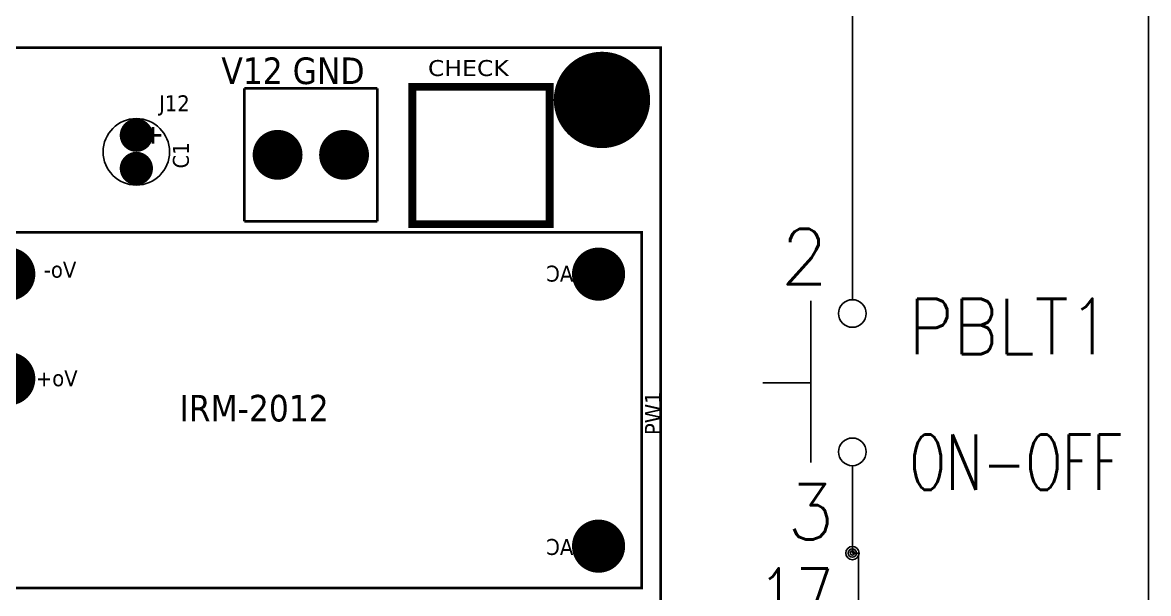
# Model space of a CAD drawing. Header units: millimetres. Extents: x 123.5 to 144.3, y 105.4 to 121.6.
# Drawn here: x 130.18 to 135.26, y 113.51 to 116.09 of the extents above; entities that cross this region are included whole.
import ezdxf
from ezdxf.enums import TextEntityAlignment as Align

# ---------------------------------------------------------------- set-up
doc = ezdxf.new("R2010")
doc.units = ezdxf.units.MM
for name, color, linetype in [('DESC', 250, 'Continuous'), ('SYMS', 7, 'Continuous'), ('TAGS', 250, 'Continuous'), ('TERMS', 250, 'Continuous'), ('WIREFIXED', 7, 'Continuous'), ('WIRES', 7, 'Continuous')]:
    doc.layers.add(name, color=color, linetype=linetype)
doc.styles.get("Standard").update_dxf_attribs({"font": 'tahoma.ttf'})
doc.styles.add('WD', font='romans.shx')

# ---------------------------------------------------------------- blocks, each defined once
blk = doc.blocks.new('VPB11L')
for p, q in [((-0.0938, 0.1849), (-0.0938, -0.1801)), ((-0.2022, 0), (-0.0938, 0))]:
    blk.add_line(p, q)
for centre in [(0, 0.1562), (0, -0.1562)]:
    blk.add_circle(centre, 0.0312)
at = {"style": 'WD'}
for tag, p, width in [('INST', (0.1269, 0.3902), 0.7), ('LOC', (0.1269, 0.2206), 0.7), ('TAG1', (0.1269, 0.0644), 0.9), ('XREF', (0.1287, -0.09), 0.7), ('DESC1', (0.1287, -0.242), 0.7), ('DESC2', (0.1287, -0.3982), 0.7)]:
    blk.add_attdef(tag, p, '', height=0.125, dxfattribs=dict(at, width=width))
at = {"linetype": 'Continuous', "style": 'WD'}
for tag, height, flags, p in [('TERM01', 0.125, 8, (-0.055, 0.2223)), ('CAT', 0.01, 9, (-0.1421, -0.0731)), ('MFG', 0.01, 9, (-0.1421, -0.0881))]:
    blk.add_attdef(tag, text='', height=height, dxfattribs=dict(at, flags=flags)).set_placement(p, align=Align.RIGHT)
at = {"color": 7, "style": 'WD', "flags": 1}
for tag, p in [('X2TERM01', (0, 0.1875)), ('X8TERM02', (0, -0.1875))]:
    blk.add_attdef(tag, p, '', height=0.0125, dxfattribs=at)
at = {"color": 7, "style": 'WD'}
for tag, p in [('X4LINK', (-0.2656, 0)), ('X1LINK', (0, 0))]:
    blk.add_attdef(tag, p, '', height=0.01, dxfattribs=at)
at = {"style": 'WD'}
for tag, flags, p in [('CONTACT', 1, (-0.1421, -0.0531)), ('FAMILY', 9, (-0.1421, -0.0365))]:
    blk.add_attdef(tag, text='', height=0.01, dxfattribs=dict(at, flags=flags)).set_placement(p, align=Align.RIGHT)
at = {"linetype": 'Continuous', "style": 'WD', "flags": 9}
blk.add_attdef('ASSYCODE', text='', height=0.01, dxfattribs=at).set_placement((-0.1563, -0.1113), align=Align.CENTER)
at = {"linetype": 'Continuous', "style": 'WD', "flags": 8}
blk.add_attdef('TERM02', text='', height=0.125, dxfattribs=at).set_placement((-0.0407, -0.2291), align=Align.TOP_RIGHT)
blk = doc.blocks.new('WDDOT')
for radius in [0.03, 0.0187, 0.00929]:
    blk.add_circle((0, 0), radius)
blk = doc.blocks.new('WD_WNV')
at = {"style": 'WD', "flags": 1}
for tag, p in [('W01USER', (-0.0625, 0.0938)), ('W02USER', (-0.0625, 0.0859)), ('W03USER', (-0.0625, 0.0781)), ('W04USER', (-0.0625, 0.0703)), ('W05USER', (-0.0625, 0.0625)), ('W06USER', (-0.0625, 0.0547)), ('W07USER', (-0.0625, 0.0469)), ('W08USER', (-0.0625, 0.0391)), ('W09USER', (-0.0625, 0.0312)), ('W10USER', (-0.0625, 0.0234))]:
    blk.add_attdef(tag, text='', height=0.005, dxfattribs=at).set_placement(p, align=Align.CENTER)
at = {"linetype": 'Continuous', "style": 'WD', "width": 0.8}
blk.add_attdef('WIRENO', text='', height=0.125, dxfattribs=at).set_placement((-0.05, 0), align=Align.MIDDLE_RIGHT)
blk = doc.blocks.new('EPAD')
at = {"const_width": 0.5}
blk.add_lwpolyline([(-0.25, 0, 1), (0.25, 0, 1)], format="xyb", close=True, dxfattribs=at)
blk = doc.blocks.new('AutoclaveCard')
for points, const_width in [([(116.5196, 110.3061), (121.5471, 110.3061), (121.5471, 114.7628), (116.5196, 114.7628), (116.5196, 110.3061)], 0.008), ([(116.5196, 110.3061), (121.5471, 110.3061), (121.5471, 114.7628), (116.5196, 114.7628), (116.5196, 110.3061)], 0.008), ([(116.5196, 110.3061), (121.5471, 110.3061), (121.5471, 114.7628), (116.5196, 114.7628), (116.5196, 110.3061)], 0.008), ([(120.2935, 114.6399), (120.2935, 114.2399)], 0.008), ([(120.2935, 114.6399), (120.6935, 114.6399)], 0.008), ([(120.2935, 114.6399), (120.2935, 114.2399)], 0.008), ([(120.2935, 114.6399), (120.6935, 114.6399)], 0.008), ([(120.2935, 114.6399), (120.2935, 114.2399)], 0.008), ([(120.2935, 114.6399), (120.6935, 114.6399)], 0.008), ([(120.6935, 114.6399), (120.6935, 114.2399)], 0.008), ([(120.6935, 114.6399), (120.6935, 114.2399)], 0.008), ([(120.6935, 114.6399), (120.6935, 114.2399)], 0.008), ([(120.799, 114.2312), (121.2124, 114.2312), (121.2124, 114.6446), (120.799, 114.6446), (120.799, 114.2312)], 0.024), ([(120.799, 114.2312), (121.2124, 114.2312), (121.2124, 114.6446), (120.799, 114.6446), (120.799, 114.2312)], 0.024), ([(120.799, 114.2312), (121.2124, 114.2312), (121.2124, 114.6446), (120.799, 114.6446), (120.799, 114.2312)], 0.024), ([(120.0433, 114.4989), (119.9933, 114.4989)], 0.008), ([(120.0433, 114.4989), (119.9933, 114.4989)], 0.008), ([(120.0433, 114.4989), (119.9933, 114.4989)], 0.008), ([(120.0183, 114.5239), (120.0183, 114.4739)], 0.008), ([(120.0183, 114.5239), (120.0183, 114.4739)], 0.008), ([(120.0183, 114.5239), (120.0183, 114.4739)], 0.008), ([(120.2935, 114.2399), (120.6935, 114.2399)], 0.008), ([(120.2935, 114.2399), (120.6935, 114.2399)], 0.008), ([(120.2935, 114.2399), (120.6935, 114.2399)], 0.008), ([(119.4266, 113.1359), (121.4896, 113.1359), (121.4896, 114.2068), (119.4266, 114.2068), (119.4266, 113.1359)], 0.008), ([(119.4266, 113.1359), (121.4896, 113.1359), (121.4896, 114.2068), (119.4266, 114.2068), (119.4266, 113.1359)], 0.008), ([(119.4266, 113.1359), (121.4896, 113.1359), (121.4896, 114.2068), (119.4266, 114.2068), (119.4266, 113.1359)], 0.008)]:
    blk.add_lwpolyline(points, dxfattribs=dict(const_width=const_width))
blk.add_circle((119.9683, 114.4489), 0.1)
blk.add_circle((119.9683, 114.4489), 0.1)
blk.add_circle((119.9683, 114.4489), 0.1)
for p, xscale, yscale in [((121.3699, 114.6052), 0.29, 0.29), ((119.9683, 114.4989), 0.1, 0.1), ((120.3935, 114.4399), 0.15, 0.15), ((120.5935, 114.4399), 0.15, 0.15), ((119.9683, 114.3989), 0.1, 0.1), ((119.5841, 114.0808), 0.16, 0.16), ((121.3597, 114.0808), 0.16, 0.16), ((119.5841, 113.7658), 0.16, 0.16), ((121.3597, 113.2619), 0.16, 0.16)]:
    blk.add_blockref('EPAD', p, dxfattribs=dict(xscale=xscale, yscale=yscale))
for s, p in [('V12 GND', (120.2242, 114.653)), ('V12 GND', (120.2242, 114.653)), ('V12 GND', (120.2242, 114.653)), ('IRM-2012', (120.0982, 113.6373)), ('IRM-2012', (120.0982, 113.6373)), ('IRM-2012', (120.0982, 113.6373))]:
    blk.add_text(s, height=0.08).set_placement(p)
for s, width, p in [('CHECK', 1.25, (120.8463, 114.6772)), ('CHECK', 1.25, (120.8463, 114.6772)), ('CHECK', 1.25, (120.8463, 114.6772)), ('J12', 1.041667, (120.0366, 114.5711)), ('J12', 1.041667, (120.0366, 114.5711)), ('J12', 1.041667, (120.0366, 114.5711))]:
    blk.add_text(s, height=0.048, dxfattribs=dict(width=width)).set_placement(p)
at = {"width": 1.041667}
for s, p in [('C1', (120.1263, 114.3989)), ('C1', (120.1263, 114.3989)), ('C1', (120.1263, 114.3989)), ('PW1', (121.5476, 113.5964)), ('PW1', (121.5476, 113.5964)), ('PW1', (121.5476, 113.5964))]:
    blk.add_text(s, height=0.048, rotation=90, dxfattribs=at).set_placement(p)
at = {"text_generation_flag": 2, "width": 1.041667}
for s, p in [('Vo-', (119.7875, 114.0701)), ('Vo-', (119.7875, 114.0701)), ('Vo-', (119.7875, 114.0701)), ('AC', (121.2836, 114.0583)), ('AC', (121.2836, 114.0583)), ('AC', (121.2836, 114.0583)), ('Vo+', (119.7915, 113.7433)), ('Vo+', (119.7915, 113.7433)), ('Vo+', (119.7915, 113.7433)), ('AC', (121.2836, 113.2355)), ('AC', (121.2836, 113.2355)), ('AC', (121.2836, 113.2355))]:
    blk.add_text(s, height=0.048, dxfattribs=at).set_placement(p)

msp = doc.modelspace()

# ---------------------------------------------------------------- linework, layer by layer
at = {"layer": 'WIRES'}
for p, q in [((135.2599, 118.1552), (135.2599, 113.3103)), ((133.9228, 116.2827), (133.9228, 114.837)), ((133.9228, 113.6926), (133.9228, 114.087)), ((133.9498, 113.6926), (133.9228, 113.6926)), ((133.9498, 113.2982), (133.9498, 113.6926))]:
    msp.add_line(p, q, dxfattribs=at)

# ---------------------------------------------------------------- block references
at = {"layer": 'DESC', "xscale": 1.5, "yscale": 1.5, "zscale": 1.5}
msp.add_blockref('AutoclaveCard', (-49.2629, -56.169), dxfattribs=at)
at = {"layer": 'SYMS'}
ref = msp.add_blockref('VPB11L', (133.9228, 114.462), dxfattribs=dict(at, xscale=2, yscale=2, zscale=2))
ref.add_attrib('TERM02', '3', dxfattribs={"layer": 'TERMS', "linetype": 'Continuous', "height": 0.25, "style": 'WD', "flags": 8}).set_placement((133.8414, 114.0039), align=Align.TOP_RIGHT)
ref.add_attrib('TERM01', '2', dxfattribs={"layer": 'TERMS', "linetype": 'Continuous', "height": 0.25, "style": 'WD', "flags": 8}).set_placement((133.8129, 114.9065), align=Align.RIGHT)
ref.add_attrib('DESC1', 'ON-OFF', (134.1803, 113.978), dxfattribs={"layer": 'DESC', "height": 0.25, "style": 'WD', "width": 0.7})
ref.add_attrib('TAG1', 'PBLT1', (134.1767, 114.5908), dxfattribs={"layer": 'TAGS', "height": 0.25, "style": 'WD', "width": 0.9})
msp.add_blockref('WDDOT', (133.9228, 113.6926), dxfattribs=at)
at = {"layer": 'WIREFIXED'}
ref = msp.add_blockref('WD_WNV', (133.9228, 113.8898), dxfattribs=dict(at, xscale=2, yscale=2, zscale=2))
ref.add_attrib('WIRENOF', '17', dxfattribs={"linetype": 'Continuous', "height": 0.25, "style": 'WD', "width": 0.8}).set_placement((133.8378, 113.4981), align=Align.MIDDLE_RIGHT)

doc.saveas('drawing.dxf')
